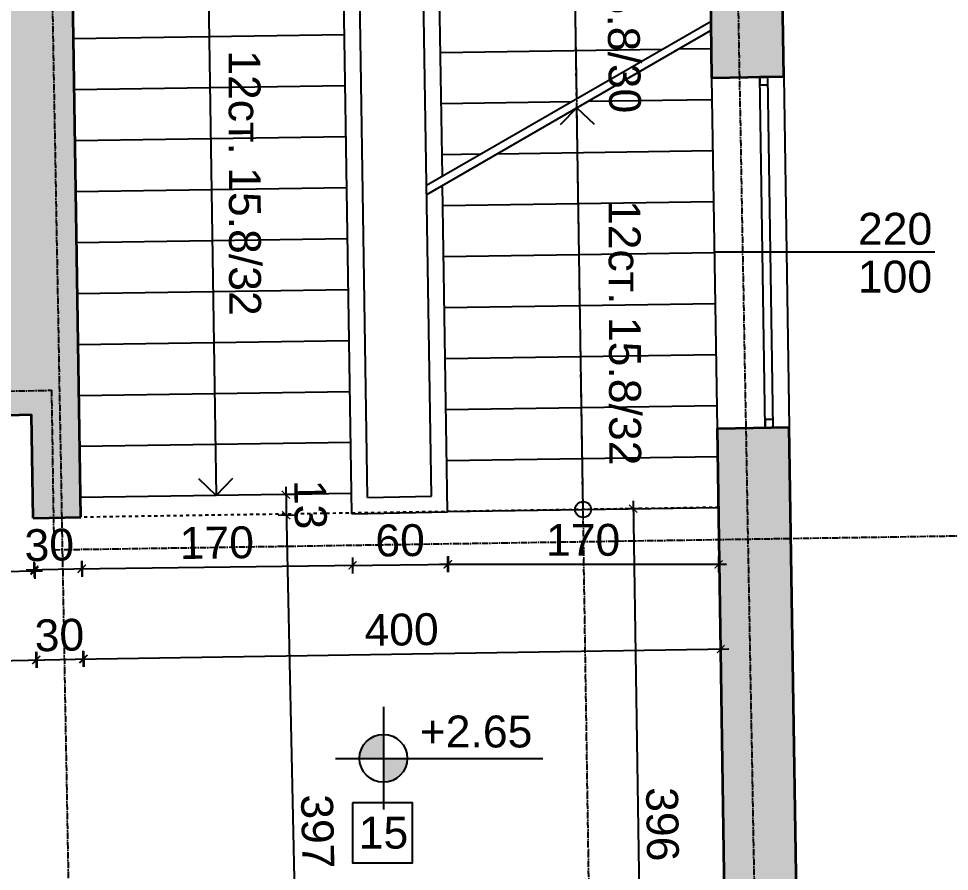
# Model space of a CAD drawing. Header units: inches. Extents: x -72385 to 39588, y -6525 to 66685.
# Drawn here: x -31193 to -30610, y 20122 to 20657 of the extents above; entities that cross this region are included whole.
import ezdxf

# ---------------------------------------------------------------- set-up
doc = ezdxf.new("R2010")
doc.units = ezdxf.units.IN
doc.header["$MEASUREMENT"] = 0
doc.linetypes.add('DashDot', pattern=[0.6, 0.4, -0.1, 0, -0.1])
doc.linetypes.add('Hidden', pattern=[0.4, 0.2, -0.2])
for name, color, linetype, lineweight in [('Изгледни линии', 253, 'Continuous', 25), ('Линия на разрез', 252, 'DashDot', 25), ('Надписи коти външни', 252, 'Continuous', 25), ('Надписи коти вътрешни', 252, 'Continuous', 25), ('Надписи нива', 252, 'Continuous', 25), ('Надписи номера на пом.', 252, 'Continuous', 25), ('Надписи прозорци', 252, 'Continuous', 25), ('Оси', 252, 'DashDot', 25), ('Прозорци', 251, 'Continuous', 25), ('Пунктир', 253, 'Hidden', 25), ('Разрезни линии', 7, 'Continuous', 35), ('Щрих стени', 254, 'Continuous', 25)]:
    doc.layers.add(name, color=color, linetype=linetype, lineweight=lineweight)
doc.styles.add('Arial Regular', font='arial.ttf')
doc.styles.get("Standard").update_dxf_attribs({"font": 'arial.ttf'})
doc.dimstyles.new('Annotative', dxfattribs={"dimscale": 0, "dimtxt": 20, "dimasz": 5, "dimexe": 5, "dimexo": 5, "dimgap": 5, "dimtad": 1, "dimdec": 0, "dimzin": 0, "dimdsep": 46, "dimtxsty": 'Standard', "dimblk": 'ARCHTICK', "dimcen": 5, "dimdle": 5, "dimadec": 0, "dimazin": 0, "dimtfac": 1, "dimtdec": 0, "dimtofl": 0, "dimtmove": 0, "dimatfit": 3, "dimldrblk": 'ARCHTICK', "dimfxl": 5, "dimfxlon": 1, "dimtolj": 1, "dimtzin": 0, "dimarcsym": 1})

# ---------------------------------------------------------------- blocks, each defined once
blk = doc.blocks.new('_ArchTick')
at = {"color": 0, "linetype": 'ByBlock', "const_width": 0.15}
blk.add_lwpolyline([(-0.5, -0.5), (0.5, 0.5)], dxfattribs=at)
blk = doc.blocks.new('*D3659')
at = {"layer": 'Defpoints', "color": 0, "ltscale": 50, "transparency": 16777216}
for p in [(-31185.44, 20408.82), (-31527.02, 20401.75), (-31183.41, 20310.82)]:
    blk.add_point(p, dxfattribs=at)
at = {"layer": 'Надписи коти вътрешни', "color": 0, "lineweight": -2, "ltscale": 50, "transparency": 16777216}
for p, q in [((-31183.51, 20315.82), (-31183.3, 20305.82)), ((-31529.99, 20303.64), (-31178.41, 20310.92)), ((-31525.09, 20308.75), (-31524.89, 20298.75))]:
    blk.add_line(p, q, dxfattribs=at)
at = {"layer": 'Надписи коти вътрешни', "color": 0, "lineweight": -2, "ltscale": 50, "transparency": 16777216, "xscale": 5, "yscale": 5, "zscale": 5}
for p, rotation in [((-31183.41, 20310.82), 1.185924868862864), ((-31524.99, 20303.75), 181.1859248688629)]:
    blk.add_blockref('_ArchTick', p, dxfattribs=dict(at, rotation=rotation))
at = {"layer": 'Надписи коти вътрешни', "color": 0, "ltscale": 50, "transparency": 16777216, "insert": (-31354.51, 20322.5), "char_height": 20, "attachment_point": 5, "rotation": 1.18592}
blk.add_mtext('\\A1;342', dxfattribs=at)
blk = doc.blocks.new('*D3660')
at = {"layer": 'Defpoints', "color": 0, "ltscale": 50, "transparency": 16777216}
for p in [(-31184.43, 20343.82), (-31154.44, 20344.44), (-31153.77, 20312.18)]:
    blk.add_point(p, dxfattribs=at)
at = {"layer": 'Надписи коти вътрешни', "color": 0, "lineweight": -2, "ltscale": 50, "transparency": 16777216}
for p, q in [((-31183.87, 20316.56), (-31183.66, 20306.56)), ((-31153.87, 20317.18), (-31153.67, 20307.18)), ((-31188.76, 20311.46), (-31148.77, 20312.28))]:
    blk.add_line(p, q, dxfattribs=at)
at = {"layer": 'Надписи коти вътрешни', "color": 0, "lineweight": -2, "ltscale": 50, "transparency": 16777216, "xscale": 5, "yscale": 5, "zscale": 5}
for p, rotation in [((-31153.77, 20312.18), 1.185924868839328), ((-31183.76, 20311.56), 181.1859248688393)]:
    blk.add_blockref('_ArchTick', p, dxfattribs=dict(at, rotation=rotation))
at = {"layer": 'Надписи коти вътрешни', "color": 0, "ltscale": 50, "transparency": 16777216, "insert": (-31174.27, 20326.98), "char_height": 20, "attachment_point": 5, "rotation": 1.18592}
blk.add_mtext('\\A1;30', dxfattribs=at)
blk = doc.blocks.new('*D3661')
at = {"layer": 'Defpoints', "color": 0, "ltscale": 50, "transparency": 16777216}
for p in [(-31154.36, 20344.45), (-30984.45, 20346.55), (-30984.05, 20314.24)]:
    blk.add_point(p, dxfattribs=at)
at = {"layer": 'Надписи коти вътрешни', "color": 0, "lineweight": -2, "ltscale": 50, "transparency": 16777216}
for p, q in [((-31154.02, 20317.13), (-31153.9, 20307.13)), ((-30984.11, 20319.23), (-30983.99, 20309.24)), ((-31158.96, 20312.07), (-30979.05, 20314.3))]:
    blk.add_line(p, q, dxfattribs=at)
at = {"layer": 'Надписи коти вътрешни', "color": 0, "lineweight": -2, "ltscale": 50, "transparency": 16777216, "xscale": 5, "yscale": 5, "zscale": 5}
for p, rotation in [((-31153.96, 20312.13), 180.7083783063134), ((-30984.05, 20314.24), 0.7083783063134255)]:
    blk.add_blockref('_ArchTick', p, dxfattribs=dict(at, rotation=rotation))
at = {"layer": 'Надписи коти вътрешни', "color": 0, "ltscale": 50, "transparency": 16777216, "insert": (-31069.19, 20328.39), "char_height": 20, "attachment_point": 5, "rotation": 0.70838}
blk.add_mtext('\\A1;170', dxfattribs=at)
blk = doc.blocks.new('*D3662')
at = {"layer": 'Defpoints', "color": 0, "ltscale": 50, "transparency": 16777216}
for p in [(-30754.49, 20350.63), (-30924.46, 20347.79), (-30754.49, 20314.93)]:
    blk.add_point(p, dxfattribs=at)
at = {"layer": 'Надписи коти вътрешни', "color": 0, "lineweight": -2, "ltscale": 50, "transparency": 16777216}
for p, q in [((-30929.46, 20314.93), (-30749.49, 20314.93)), ((-30924.46, 20319.93), (-30924.46, 20309.93)), ((-30754.49, 20319.93), (-30754.49, 20309.93))]:
    blk.add_line(p, q, dxfattribs=at)
at = {"layer": 'Надписи коти вътрешни', "color": 0, "lineweight": -2, "ltscale": 50, "transparency": 16777216, "xscale": 5, "yscale": 5, "zscale": 5, "rotation": 180}
blk.add_blockref('_ArchTick', (-30924.46, 20314.93), dxfattribs=at)
at = {"layer": 'Надписи коти вътрешни', "color": 0, "lineweight": -2, "ltscale": 50, "transparency": 16777216, "xscale": 5, "yscale": 5, "zscale": 5}
blk.add_blockref('_ArchTick', (-30754.49, 20314.93), dxfattribs=at)
at = {"layer": 'Надписи коти вътрешни', "color": 0, "ltscale": 50, "transparency": 16777216, "insert": (-30839.47, 20330.14), "char_height": 20, "attachment_point": 5}
blk.add_mtext('\\A1;170', dxfattribs=at)
blk = doc.blocks.new('*D3669')
at = {"layer": 'Defpoints', "color": 0, "ltscale": 50, "transparency": 16777216}
for p in [(-30754.49, 20350.63), (-30801.95, 19953.44), (-30748.36, 19954.27)]:
    blk.add_point(p, dxfattribs=at)
at = {"layer": 'Надписи коти вътрешни', "color": 0, "lineweight": -2, "ltscale": 50, "transparency": 16777216}
for p, q in [((-30803.07, 20349.87), (-30813.07, 20349.72)), ((-30808.15, 20354.8), (-30801.87, 19948.44)), ((-30796.95, 19953.52), (-30806.95, 19953.36))]:
    blk.add_line(p, q, dxfattribs=at)
at = {"layer": 'Надписи коти вътрешни', "color": 0, "lineweight": -2, "ltscale": 50, "transparency": 16777216, "xscale": 5, "yscale": 5, "zscale": 5}
for p, rotation in [((-30808.07, 20349.8), 90.88539466403822), ((-30801.95, 19953.44), 270.8853946640382)]:
    blk.add_blockref('_ArchTick', p, dxfattribs=dict(at, rotation=rotation))
at = {"layer": 'Надписи коти вътрешни', "color": 0, "ltscale": 50, "transparency": 16777216, "insert": (-30789.79, 20151.85), "char_height": 20, "attachment_point": 5, "rotation": 270.88539}
blk.add_mtext('\\A1;396', dxfattribs=at)
blk = doc.blocks.new('*D3705')
at = {"layer": 'Defpoints', "color": 0, "ltscale": 50, "transparency": 16777216}
for p in [(-30984.46, 20347.07), (-30924.46, 20347.79), (-30924.07, 20315)]:
    blk.add_point(p, dxfattribs=at)
at = {"layer": 'Надписи коти вътрешни', "color": 0, "lineweight": -2, "ltscale": 50, "transparency": 16777216}
for p, q in [((-30989.07, 20314.22), (-30919.07, 20315.06)), ((-30984.13, 20319.28), (-30984.01, 20309.28)), ((-30924.13, 20320), (-30924.01, 20310))]:
    blk.add_line(p, q, dxfattribs=at)
at = {"layer": 'Надписи коти вътрешни', "color": 0, "lineweight": -2, "ltscale": 50, "transparency": 16777216, "xscale": 5, "yscale": 5, "zscale": 5}
for p, rotation in [((-30984.07, 20314.28), 180.6846198127565), ((-30924.07, 20315), 0.6846198127564146)]:
    blk.add_blockref('_ArchTick', p, dxfattribs=dict(at, rotation=rotation))
at = {"layer": 'Надписи коти вътрешни', "color": 0, "ltscale": 50, "transparency": 16777216, "insert": (-30954.25, 20329.85), "char_height": 20, "attachment_point": 5, "rotation": 0.68462}
blk.add_mtext('\\A1;60', dxfattribs=at)
blk = doc.blocks.new('*D3706')
at = {"layer": 'Defpoints', "color": 0, "ltscale": 50, "transparency": 16777216}
for p in [(-30984.9, 20359.42), (-31025.62, 20345.69), (-30984.63, 20346.54)]:
    blk.add_point(p, dxfattribs=at)
at = {"layer": 'Надписи коти вътрешни', "color": 0, "lineweight": -2, "ltscale": 50, "transparency": 16777216}
for p, q in [((-31025.99, 20363.57), (-31025.52, 20340.7)), ((-31020.89, 20358.68), (-31030.89, 20358.47)), ((-31020.63, 20345.8), (-31030.62, 20345.59))]:
    blk.add_line(p, q, dxfattribs=at)
at = {"layer": 'Надписи коти вътрешни', "color": 0, "lineweight": -2, "ltscale": 50, "transparency": 16777216, "xscale": 5, "yscale": 5, "zscale": 5}
for p, rotation in [((-31025.89, 20358.57), 91.18592486885359), ((-31025.62, 20345.69), 271.1859248688536)]:
    blk.add_blockref('_ArchTick', p, dxfattribs=dict(at, rotation=rotation))
at = {"layer": 'Надписи коти вътрешни', "color": 0, "ltscale": 50, "transparency": 16777216, "insert": (-31010.54, 20352.45), "char_height": 20, "attachment_point": 5, "rotation": 271.18592}
blk.add_mtext('\\A1;13', dxfattribs=at)
blk = doc.blocks.new('*D3707')
at = {"layer": 'Defpoints', "color": 0, "ltscale": 50, "transparency": 16777216}
for p in [(-30984.45, 20346.55), (-31016.92, 19948.38), (-30975.75, 19949.29)]:
    blk.add_point(p, dxfattribs=at)
at = {"layer": 'Надписи коти вътрешни', "color": 0, "lineweight": -2, "ltscale": 50, "transparency": 16777216}
for p, q in [((-31025.73, 20350.64), (-31016.81, 19943.39)), ((-31020.62, 20345.75), (-31030.62, 20345.54)), ((-31011.92, 19948.49), (-31021.91, 19948.27))]:
    blk.add_line(p, q, dxfattribs=at)
at = {"layer": 'Надписи коти вътрешни', "color": 0, "lineweight": -2, "ltscale": 50, "transparency": 16777216, "xscale": 5, "yscale": 5, "zscale": 5}
for p, rotation in [((-31025.62, 20345.64), 91.25476928417567), ((-31016.92, 19948.38), 271.2547692841757)]:
    blk.add_blockref('_ArchTick', p, dxfattribs=dict(at, rotation=rotation))
at = {"layer": 'Надписи коти вътрешни', "color": 0, "ltscale": 50, "transparency": 16777216, "insert": (-31006.05, 20147.35), "char_height": 20, "attachment_point": 5, "rotation": 271.25477}
blk.add_mtext('\\A1;397', dxfattribs=at)
blk = doc.blocks.new('*D3720')
at = {"layer": 'Defpoints', "color": 0, "ltscale": 50, "transparency": 16777216}
for p in [(-31185.44, 20408.82), (-31722.25, 20397.7), (-31182.25, 20254.93)]:
    blk.add_point(p, dxfattribs=at)
at = {"layer": 'Надписи коти вътрешни', "color": 0, "lineweight": -2, "ltscale": 50, "transparency": 16777216}
for p, q in [((-31182.35, 20259.92), (-31182.15, 20249.93)), ((-31724.07, 20243.71), (-31177.25, 20255.03)), ((-31719.17, 20248.81), (-31718.96, 20238.81))]:
    blk.add_line(p, q, dxfattribs=at)
at = {"layer": 'Надписи коти вътрешни', "color": 0, "lineweight": -2, "ltscale": 50, "transparency": 16777216, "xscale": 5, "yscale": 5, "zscale": 5}
for p, rotation in [((-31182.25, 20254.93), 1.185924868862342), ((-31719.07, 20243.81), 181.1859248688623)]:
    blk.add_blockref('_ArchTick', p, dxfattribs=dict(at, rotation=rotation))
at = {"layer": 'Надписи коти вътрешни', "color": 0, "ltscale": 50, "transparency": 16777216, "insert": (-31450.97, 20264.58), "char_height": 20, "attachment_point": 5, "rotation": 1.18592}
blk.add_mtext('\\A1;537', dxfattribs=at)
blk = doc.blocks.new('*D3721')
at = {"layer": 'Defpoints', "color": 0, "ltscale": 50, "transparency": 16777216}
for p in [(-31184.43, 20343.82), (-31154.44, 20344.44), (-31152.6, 20255.54)]:
    blk.add_point(p, dxfattribs=at)
at = {"layer": 'Надписи коти вътрешни', "color": 0, "lineweight": -2, "ltscale": 50, "transparency": 16777216}
for p, q in [((-31182.7, 20259.92), (-31182.49, 20249.92)), ((-31152.7, 20260.54), (-31152.49, 20250.54)), ((-31187.59, 20254.82), (-31147.6, 20255.64))]:
    blk.add_line(p, q, dxfattribs=at)
at = {"layer": 'Надписи коти вътрешни', "color": 0, "lineweight": -2, "ltscale": 50, "transparency": 16777216, "xscale": 5, "yscale": 5, "zscale": 5}
for p, rotation in [((-31182.59, 20254.92), 181.1859248688672), ((-31152.6, 20255.54), 1.185924868867113)]:
    blk.add_blockref('_ArchTick', p, dxfattribs=dict(at, rotation=rotation))
at = {"layer": 'Надписи коти вътрешни', "color": 0, "ltscale": 50, "transparency": 16777216, "insert": (-31167.91, 20270.44), "char_height": 20, "attachment_point": 5, "rotation": 1.18592}
blk.add_mtext('\\A1;30', dxfattribs=at)
blk = doc.blocks.new('*D3722')
at = {"layer": 'Defpoints', "color": 0, "ltscale": 50, "transparency": 16777216}
for p in [(-30754.49, 20350.63), (-31154.44, 20344.44), (-30753.11, 20261.74)]:
    blk.add_point(p, dxfattribs=at)
at = {"layer": 'Надписи коти вътрешни', "color": 0, "lineweight": -2, "ltscale": 50, "transparency": 16777216}
for p, q in [((-30753.19, 20266.74), (-30753.04, 20256.74)), ((-31158.06, 20255.48), (-30748.11, 20261.82)), ((-31153.14, 20260.56), (-31152.99, 20250.56))]:
    blk.add_line(p, q, dxfattribs=at)
at = {"layer": 'Надписи коти вътрешни', "color": 0, "lineweight": -2, "ltscale": 50, "transparency": 16777216, "xscale": 5, "yscale": 5, "zscale": 5}
for p, rotation in [((-30753.11, 20261.74), 0.8853946640374039), ((-31153.06, 20255.56), 180.8853946640374)]:
    blk.add_blockref('_ArchTick', p, dxfattribs=dict(at, rotation=rotation))
at = {"layer": 'Надписи коти вътрешни', "color": 0, "ltscale": 50, "transparency": 16777216, "insert": (-30953.32, 20273.86), "char_height": 20, "attachment_point": 5, "rotation": 0.88539}
blk.add_mtext('\\A1;400', dxfattribs=at)
blk = doc.blocks.new('*D6827')
at = {"layer": 'Defpoints', "color": 0, "ltscale": 10, "transparency": 16777216}
for p in [(-30396.5, 20910.97), (-30718.06, 20906), (-30702.75, 19915.26)]:
    blk.add_point(p, dxfattribs=at)
at = {"layer": 'Надписи коти външни', "color": 0, "lineweight": -2, "ltscale": 10, "transparency": 16777216}
for p, q in [((-30381.11, 19915.23), (-30396.58, 20915.97)), ((-30401.5, 20910.89), (-30391.5, 20911.05)), ((-30386.19, 19920.15), (-30376.19, 19920.3))]:
    blk.add_line(p, q, dxfattribs=at)
at = {"layer": 'Надписи коти външни', "color": 0, "lineweight": -2, "ltscale": 10, "transparency": 16777216, "xscale": 5, "yscale": 5, "zscale": 5}
for p, rotation in [((-30396.5, 20910.97), 90.88539466403769), ((-30381.19, 19920.23), 270.8853946640377)]:
    blk.add_blockref('_ArchTick', p, dxfattribs=dict(at, rotation=rotation))
at = {"layer": 'Надписи коти външни', "color": 0, "ltscale": 10, "transparency": 16777216, "insert": (-30373.63, 20415.83), "char_height": 20, "attachment_point": 5, "rotation": 270.88539}
blk.add_mtext('\\A1;990', dxfattribs=at)
blk = doc.blocks.new('*D6828')
at = {"layer": 'Defpoints', "color": 0, "ltscale": 10, "transparency": 16777216}
for p in [(-30487.44, 20404.36), (-30710.26, 20400.92), (-30702.75, 19915.28)]:
    blk.add_point(p, dxfattribs=at)
at = {"layer": 'Надписи коти външни', "color": 0, "lineweight": -2, "ltscale": 10, "transparency": 16777216}
for p, q in [((-30479.85, 19913.72), (-30487.51, 20409.36)), ((-30492.44, 20404.29), (-30482.44, 20404.44)), ((-30484.93, 19918.64), (-30474.93, 19918.8))]:
    blk.add_line(p, q, dxfattribs=at)
at = {"layer": 'Надписи коти външни', "color": 0, "lineweight": -2, "ltscale": 10, "transparency": 16777216, "xscale": 5, "yscale": 5, "zscale": 5}
for p, rotation in [((-30487.44, 20404.36), 90.88539466403458), ((-30479.93, 19918.72), 270.8853946640345)]:
    blk.add_blockref('_ArchTick', p, dxfattribs=dict(at, rotation=rotation))
at = {"layer": 'Надписи коти външни', "color": 0, "ltscale": 10, "transparency": 16777216, "insert": (-30468.47, 20161.78), "char_height": 20, "attachment_point": 5, "rotation": 270.88539}
blk.add_mtext('\\A1;485', dxfattribs=at)
blk = doc.blocks.new('*D6829')
at = {"layer": 'Defpoints', "color": 0, "ltscale": 10, "transparency": 16777216}
for p in [(-30490.84, 20624.34), (-30713.66, 20620.89), (-30710.26, 20400.92)]:
    blk.add_point(p, dxfattribs=at)
at = {"layer": 'Надписи коти външни', "color": 0, "lineweight": -2, "ltscale": 10, "transparency": 16777216}
for p, q in [((-30495.84, 20624.26), (-30485.84, 20624.41)), ((-30487.36, 20399.36), (-30490.91, 20629.34)), ((-30492.44, 20404.29), (-30482.44, 20404.44))]:
    blk.add_line(p, q, dxfattribs=at)
at = {"layer": 'Надписи коти външни', "color": 0, "lineweight": -2, "ltscale": 10, "transparency": 16777216, "xscale": 5, "yscale": 5, "zscale": 5}
for p, rotation in [((-30490.84, 20624.34), 90.88539466404853), ((-30487.44, 20404.36), 270.8853946640485)]:
    blk.add_blockref('_ArchTick', p, dxfattribs=dict(at, rotation=rotation))
at = {"layer": 'Надписи коти външни', "color": 0, "ltscale": 10, "transparency": 16777216, "insert": (-30473.93, 20514.59), "char_height": 20, "attachment_point": 5, "rotation": 270.88539}
blk.add_mtext('\\A1;220', dxfattribs=at)
blk = doc.blocks.new('*D6830')
at = {"layer": 'Defpoints', "color": 0, "ltscale": 10, "transparency": 16777216}
for p in [(-30718.06, 20906), (-30495.24, 20909.44), (-30713.66, 20620.89)]:
    blk.add_point(p, dxfattribs=at)
at = {"layer": 'Надписи коти външни', "color": 0, "lineweight": -2, "ltscale": 10, "transparency": 16777216}
for p, q in [((-30490.76, 20619.34), (-30495.32, 20914.44)), ((-30500.24, 20909.37), (-30490.24, 20909.52)), ((-30495.84, 20624.26), (-30485.84, 20624.41))]:
    blk.add_line(p, q, dxfattribs=at)
at = {"layer": 'Надписи коти външни', "color": 0, "lineweight": -2, "ltscale": 10, "transparency": 16777216, "xscale": 5, "yscale": 5, "zscale": 5}
for p, rotation in [((-30495.24, 20909.44), 90.88539466403809), ((-30490.84, 20624.34), 270.8853946640381)]:
    blk.add_blockref('_ArchTick', p, dxfattribs=dict(at, rotation=rotation))
at = {"layer": 'Надписи коти външни', "color": 0, "ltscale": 10, "transparency": 16777216, "insert": (-30477.83, 20767.12), "char_height": 20, "attachment_point": 5, "rotation": 270.88539}
blk.add_mtext('\\A1;285', dxfattribs=at)
blk = doc.blocks.new('*D7073')
at = {"layer": 'Defpoints', "color": 0, "ltscale": 10, "transparency": 16777216}
for p in [(-30446.38, 20895.93), (-30746.33, 20890.47), (-30736.15, 20330.76)]:
    blk.add_point(p, dxfattribs=at)
at = {"layer": 'Надписи коти външни', "color": 0, "lineweight": -2, "ltscale": 10, "transparency": 16777216}
for p, q in [((-30436.11, 20331.22), (-30446.47, 20900.93)), ((-30451.38, 20895.84), (-30441.38, 20896.02)), ((-30441.2, 20336.13), (-30431.2, 20336.31))]:
    blk.add_line(p, q, dxfattribs=at)
at = {"layer": 'Надписи коти външни', "color": 0, "lineweight": -2, "ltscale": 10, "transparency": 16777216, "xscale": 5, "yscale": 5, "zscale": 5}
for p, rotation in [((-30446.38, 20895.93), 91.04239604084214), ((-30436.2, 20336.22), 271.0423960408421)]:
    blk.add_blockref('_ArchTick', p, dxfattribs=dict(at, rotation=rotation))
at = {"layer": 'Надписи коти външни', "color": 0, "ltscale": 10, "transparency": 16777216, "insert": (-30426.08, 20616.35), "char_height": 20, "attachment_point": 5, "rotation": 271.0424}
blk.add_mtext('\\A1;560', dxfattribs=at)
blk = doc.blocks.new('*D7074')
at = {"layer": 'Defpoints', "color": 0, "ltscale": 10, "transparency": 16777216}
for p in [(-30436.2, 20336.24), (-30736.15, 20330.76), (-30728.83, 19929.67)]:
    blk.add_point(p, dxfattribs=at)
at = {"layer": 'Надписи коти външни', "color": 0, "lineweight": -2, "ltscale": 10, "transparency": 16777216}
for p, q in [((-30428.78, 19930.15), (-30436.29, 20341.24)), ((-30441.2, 20336.15), (-30431.2, 20336.33)), ((-30433.87, 19935.05), (-30423.88, 19935.24))]:
    blk.add_line(p, q, dxfattribs=at)
at = {"layer": 'Надписи коти външни', "color": 0, "lineweight": -2, "ltscale": 10, "transparency": 16777216, "xscale": 5, "yscale": 5, "zscale": 5}
for p, rotation in [((-30436.2, 20336.24), 91.04583579133791), ((-30428.87, 19935.15), 271.0458357913379)]:
    blk.add_blockref('_ArchTick', p, dxfattribs=dict(at, rotation=rotation))
at = {"layer": 'Надписи коти външни', "color": 0, "ltscale": 10, "transparency": 16777216, "insert": (-30417.33, 20135.97), "char_height": 20, "attachment_point": 5, "rotation": 271.04584}
blk.add_mtext('\\A1;400', dxfattribs=at)

msp = doc.modelspace()

# ---------------------------------------------------------------- hatches: boundary and pattern name
at = {"layer": 'Надписи нива', "ltscale": 50}
h = msp.add_hatch(color=256, dxfattribs=at)
h.dxf.hatch_style = 1
h.paths.add_polyline_path([(-30964.72, 20178.2, 0.414214), (-30949.72, 20193.2), (-30964.72, 20193.2)])
h.paths.add_polyline_path([(-30964.72, 20193.2), (-30964.72, 20208.2, 0.414214), (-30979.72, 20193.2)])
at = {"layer": 'Щрих стени', "ltscale": 10}
h = msp.add_hatch(color=256, dxfattribs=at)
h.dxf.hatch_style = 1
h.paths.add_polyline_path([(-31695.73, 20887.87), (-31790.71, 20886.11), (-31789.88, 20841.12), (-31769.88, 20841.49), (-31764.23, 20352.22), (-31721.73, 20352.71), (-31722.25, 20397.7), (-31627, 20399.68), (-31627.62, 20429.67), (-31722.6, 20427.7), (-31727.39, 20842.28), (-31694.89, 20842.88)])
h.paths.add_polyline_path([(-31450.77, 20892.41), (-31545.75, 20890.65), (-31544.92, 20845.66), (-31449.94, 20847.42)])
h.paths.add_polyline_path([(-30718.06, 20906), (-31300.8, 20895.19), (-31299.96, 20850.2), (-31207.29, 20851.92), (-31201.28, 20463.5), (-31231.28, 20462.88), (-31230.89, 20437.88), (-31527.64, 20431.74), (-31527.02, 20401.75), (-31185.44, 20408.82), (-31184.43, 20343.82), (-31154.44, 20344.44), (-31162.29, 20852.75), (-30762.36, 20860.17), (-30758.65, 20620.2), (-30713.66, 20620.89)])
h.paths.add_polyline_path([(-30710.26, 20400.92), (-30755.25, 20400.22), (-30748.36, 19954.27), (-31716.89, 19933.05), (-31717.41, 19978.05), (-31747.41, 19977.7), (-31746.88, 19932.4), (-31884.19, 19929.39), (-31883.22, 19887.77), (-30702.75, 19915.26)])

# ---------------------------------------------------------------- linework, layer by layer
at = {"layer": 'Изгледни линии', "ltscale": 50}
for p, q in [((-30984.45, 20346.55), (-30990.09, 20711.51)), ((-30927.72, 20558.47), (-30930.1, 20712.62)), ((-30974.61, 20356.75), (-30979.94, 20701.69)), ((-30934.62, 20357.58), (-30939.94, 20702.43)), ((-30937.63, 20552.74), (-30759.2, 20655.76)), ((-31159.08, 20644.76), (-30989.1, 20647.39)), ((-30937.54, 20547.02), (-30759.11, 20650.04)), ((-30928.92, 20635.96), (-30789.76, 20638.11)), ((-30779.49, 20638.27), (-30758.94, 20638.59)), ((-30755.25, 20400.22), (-30758.65, 20620.2)), ((-30713.66, 20620.89), (-30710.26, 20400.92)), ((-31158.59, 20612.77), (-30988.61, 20615.39)), ((-30836.44, 20605.39), (-30758.44, 20606.59)), ((-30928.42, 20603.97), (-30846.72, 20605.23)), ((-31158.09, 20580.77), (-30988.11, 20583.4)), ((-30927.93, 20571.97), (-30903.68, 20572.35)), ((-30893.4, 20572.51), (-30757.95, 20574.6)), ((-31157.6, 20548.77), (-30987.62, 20551.4)), ((-30924.46, 20347.79), (-30927.63, 20552.74)), ((-30927.43, 20539.98), (-30757.45, 20542.6)), ((-31157.1, 20516.78), (-30987.12, 20519.41)), ((-30926.94, 20507.98), (-30756.96, 20510.61)), ((-31156.61, 20484.78), (-30986.63, 20487.41)), ((-30926.44, 20475.98), (-30756.46, 20478.61)), ((-31156.11, 20452.79), (-30986.13, 20455.41)), ((-30925.95, 20443.99), (-30755.97, 20446.61)), ((-31155.62, 20420.79), (-30985.64, 20423.42)), ((-30925.46, 20411.99), (-30755.48, 20414.62)), ((-30985.14, 20391.42), (-31155.12, 20388.79)), ((-30924.96, 20379.99), (-30754.98, 20382.62)), ((-30984.65, 20359.42), (-31154.63, 20356.8)), ((-30974.61, 20356.75), (-30934.62, 20357.58)), ((-30924.47, 20348), (-30754.49, 20350.63)), ((-30984.45, 20346.55), (-30924.46, 20347.79))]:
    msp.add_line(p, q, dxfattribs=at)
at = {"layer": 'Линия на разрез', "ltscale": 10}
msp.add_line((-30830.54, 19771.24), (-30849.43, 20993.1), dxfattribs=at)
at = {"layer": 'Надписи нива', "ltscale": 50}
for p, q in [((-31075.08, 20710.07), (-31069.64, 20358.11)), ((-30843.46, 20607.11), (-30844.95, 20703.61)), ((-30843.37, 20601.39), (-30853.81, 20590.62)), ((-30839.48, 20349.31), (-30843.37, 20601.39)), ((-30843.37, 20601.39), (-30832.6, 20590.95)), ((-31069.64, 20358.11), (-31080.41, 20368.55)), ((-31069.64, 20358.11), (-31059.2, 20368.88)), ((-30964.72, 20225.52), (-30964.72, 20161.01)), ((-30994.72, 20193.2), (-30864.72, 20193.2))]:
    msp.add_line(p, q, dxfattribs=at)
for centre, radius in [((-30839.48, 20349.31), 5), ((-30964.72, 20193.2), 15)]:
    msp.add_circle(centre, radius, dxfattribs=at)
at = {"layer": 'Надписи номера на пом.', "ltscale": 50}
msp.add_lwpolyline([(-30984.05, 20165.25), (-30984.05, 20127.75), (-30946.55, 20127.75), (-30946.55, 20165.25)], close=True, dxfattribs=at)
at = {"layer": 'Надписи прозорци', "ltscale": 50}
msp.add_line((-30756.96, 20510.91), (-30618.81, 20510.91), dxfattribs=at)
at = {"layer": 'Оси', "ltscale": 10}
for p, q in [((-30753.48, 21282.91), (-30721.54, 19529.71)), ((-31183.41, 21274.93), (-31151.43, 19519.71))]:
    msp.add_line(p, q, dxfattribs=at)
msp.add_lwpolyline([(-35071.06, 20151.76), (-34073.73, 20168.36), (-34073.37, 20148.36), (-31739.82, 20187), (-31742.42, 20412.39), (-31172.87, 20424.13), (-31171.33, 20324.06), (-30336.28, 20336.93)], dxfattribs=at)
at = {"layer": 'Прозорци', "ltscale": 50}
for p, q in [((-30725.26, 20400.69), (-30728.66, 20620.66)), ((-30720.26, 20400.77), (-30723.66, 20620.74))]:
    msp.add_line(p, q, dxfattribs=at)
for points in [[(-30728.58, 20615.66), (-30723.58, 20615.74), (-30723.66, 20620.74), (-30728.66, 20620.66), (-30728.58, 20615.66)], [(-30728.58, 20615.66), (-30723.58, 20615.74), (-30723.66, 20620.74), (-30728.66, 20620.66), (-30728.58, 20615.66)], [(-30725.26, 20400.69), (-30720.26, 20400.77), (-30720.33, 20405.76), (-30725.33, 20405.69), (-30725.26, 20400.69)], [(-30725.26, 20400.69), (-30720.26, 20400.77), (-30720.33, 20405.76), (-30725.33, 20405.69), (-30725.26, 20400.69)]]:
    msp.add_lwpolyline(points, dxfattribs=at)
at = {"layer": 'Пунктир', "ltscale": 10}
msp.add_line((-30754.49, 20350.63), (-31154.36, 20344.45), dxfattribs=at)
at = {"layer": 'Разрезни линии', "ltscale": 50}
for p, q in [((-30713.66, 20620.89), (-30718.06, 20906)), ((-30758.65, 20620.2), (-30762.36, 20860.17)), ((-31154.44, 20344.44), (-31162.29, 20852.75)), ((-30758.65, 20620.2), (-30713.66, 20620.89)), ((-31527.02, 20401.75), (-31185.44, 20408.82)), ((-31184.43, 20343.82), (-31185.44, 20408.82)), ((-30755.25, 20400.22), (-30710.26, 20400.92)), ((-30748.36, 19954.27), (-30755.25, 20400.22)), ((-30702.75, 19915.26), (-30710.26, 20400.92)), ((-31184.43, 20343.82), (-31154.44, 20344.44))]:
    msp.add_line(p, q, dxfattribs=at)

# ---------------------------------------------------------------- texts
at = {"layer": 'Надписи нива', "ltscale": 100, "char_height": 20, "width": 180.4891, "attachment_point": 1, "style": 'Arial Regular'}
for s, insert, rotation in [('12ст. 15.8/30', (-30806.09, 20764.6), 271.05387), ('12ст. 15.8/32', (-31041.85, 20637.47), 270.15602), ('12ст. 15.8/32', (-30803.49, 20543.54), 270.15602)]:
    msp.add_mtext(s, dxfattribs=dict(at, insert=insert, rotation=rotation))
at = {"layer": 'Надписи нива', "ltscale": 100, "insert": (-30941.96, 20220.04), "char_height": 20, "width": 180.4891, "attachment_point": 1, "style": 'Arial Regular'}
msp.add_mtext('+2.65', dxfattribs=at)
at = {"layer": 'Надписи номера на пом.', "ltscale": 100, "insert": (-31054.9, 20156.57), "char_height": 20, "width": 180.4891, "attachment_point": 1, "style": 'Arial Regular'}
msp.add_mtext('\\pxqc;15', dxfattribs=at)
at = {"layer": 'Надписи прозорци', "ltscale": 100, "char_height": 20, "width": 180.4891, "attachment_point": 1, "style": 'Arial Regular'}
for s, insert in [('220', (-30667.1, 20535.42)), ('100', (-30667.18, 20505.42))]:
    msp.add_mtext(s, dxfattribs=dict(at, insert=insert))

# ---------------------------------------------------------------- dimensions: what is measured, and where the dimension line sits
at = {"layer": 'Надписи коти външни', "ltscale": 10}
for p1, p2, distance, text, picture, middle in [((-30702.75, 19915.26), (-30718.06, 20906), -321.6, '990', '*D6827', (-30373.63, 20415.83)), ((-30702.75, 19915.28), (-30710.26, 20400.92), -222.85, '485', '*D6828', (-30468.47, 20161.78)), ((-30728.83, 19929.67), (-30736.15, 20330.76), -300, '400', '*D7074', (-30417.33, 20135.97))]:
    dim = msp.add_aligned_dim(p1=p1, p2=p2, distance=distance, text=text, dimstyle='Annotative', override={"dimscale": 0, "dimtix": 0, "dimtofl": 0, "dimtmove": 0, "dimatfit": 3}, dxfattribs=at)
    dim.commit()
    dim.dimension.update_dxf_attribs({"geometry": picture, "text_midpoint": middle})
for p1, p2, distance, picture, middle in [((-30713.66, 20620.89), (-30718.06, 20906), -222.85, '*D6830', (-30477.83, 20767.12)), ((-30736.15, 20330.76), (-30746.33, 20890.47), -300, '*D7073', (-30426.08, 20616.35)), ((-30710.26, 20400.92), (-30713.66, 20620.89), -222.85, '*D6829', (-30473.93, 20514.59))]:
    dim = msp.add_aligned_dim(p1=p1, p2=p2, distance=distance, dimstyle='Annotative', override={"dimscale": 0, "dimtix": 0, "dimtofl": 0, "dimtmove": 0, "dimatfit": 3}, dxfattribs=at)
    dim.commit()
    dim.dimension.update_dxf_attribs({"geometry": picture, "text_midpoint": middle})
at = {"layer": 'Надписи коти вътрешни', "ltscale": 50}
for p1, p2, distance, picture, middle in [((-31722.25, 20397.7), (-31185.44, 20408.82), -153.92, '*D3720', (-31450.97, 20264.58)), ((-31527.02, 20401.75), (-31185.44, 20408.82), -98.02, '*D3659', (-31354.51, 20322.5)), ((-31154.44, 20344.44), (-30754.49, 20350.63), -88.9, '*D3722', (-30953.32, 20273.86)), ((-30984.45, 20346.55), (-30975.75, 19949.29), -41.18, '*D3707', (-31006.05, 20147.35)), ((-30754.49, 20350.63), (-30748.36, 19954.27), -53.59, '*D3669', (-30789.79, 20151.85)), ((-31154.36, 20344.45), (-30984.45, 20346.55), -32.31, '*D3661', (-31069.19, 20328.39)), ((-30984.46, 20347.07), (-30924.46, 20347.79), -32.79, '*D3705', (-30954.25, 20329.85))]:
    dim = msp.add_aligned_dim(p1=p1, p2=p2, distance=distance, dimstyle='Annotative', override={"dimscale": 0, "dimtix": 0, "dimtofl": 0, "dimtmove": 0, "dimatfit": 3}, dxfattribs=at)
    dim.commit()
    dim.dimension.update_dxf_attribs({"geometry": picture, "text_midpoint": middle})
for base, p1, p2, angle, picture, middle in [((-31025.62, 20345.69), (-30984.9, 20359.42), (-30984.63, 20346.54), 271.18592, '*D3706', (-31025.76, 20352.13)), ((-31153.77, 20312.18), (-31184.43, 20343.82), (-31154.44, 20344.44), 1.18592, '*D3660', (-31173.95, 20311.76)), ((-31152.6, 20255.54), (-31184.43, 20343.82), (-31154.44, 20344.44), 1.18592, '*D3721', (-31167.6, 20255.23))]:
    dim = msp.add_linear_dim(base=base, p1=p1, p2=p2, angle=angle, dimstyle='Annotative', override={"dimscale": 0, "dimtix": 0, "dimtofl": 0, "dimtmove": 0, "dimatfit": 3}, dxfattribs=at)
    dim.commit()
    dim.dimension.update_dxf_attribs({"geometry": picture, "text_midpoint": middle, "dimtype": 129})
dim = msp.add_linear_dim(base=(-30754.49, 20314.93), p1=(-30924.46, 20347.79), p2=(-30754.49, 20350.63), dimstyle='Annotative', override={"dimscale": 0, "dimtix": 0, "dimtofl": 0, "dimtmove": 0, "dimatfit": 3}, dxfattribs=at)
dim.commit()
dim.dimension.update_dxf_attribs({"geometry": '*D3662', "text_midpoint": (-30839.47, 20330.14)})

doc.saveas('drawing.dxf')
